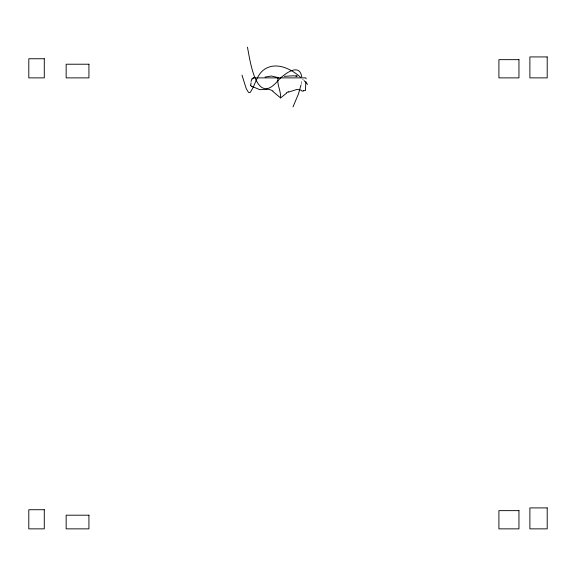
<?xml version="1.0" encoding="UTF-8"?>
<svg xmlns="http://www.w3.org/2000/svg" width="576" height="576" viewBox="0 0 576 576"><rect width="100%" height="100%" fill="white"/><g stroke="black" fill="none" stroke-linecap="round" stroke-linejoin="round"><path stroke-width="0.43" stroke-dasharray="2.88 2.16" d="M301.205 84.168L301.738 80.287M302.45 79.07L303.595 80.158"/><path stroke-width="0.86" d="M305.82 82.699L305.417 90.641L303.214 90.562M306.115 78.826L305.863 77.882L253.066 77.882M277.798 78.653L278.474 77.882M250.661 85.169L251.114 82.764M301.025 84.931L298.411 94.032L293.011 106.87M252.252 78.977L253.656 77.882M272.851 91.404L280.57 97.927L286.402 93.305M288.619 92.088L296.892 89.453A11.801 8.114 -68.4 0 1 297.763 89.446L301.529 90.274M265.075 77.069L271.426 76.003L278.201 77.623M284.256 76.349L293.098 75.78L297.23 76.154L295.913 75.938M266.4 89.424L259.79 89.662L251.59 86.234M300.73 77.443C291.456 68.976 276.595 61.517 264.686 69.17C256.594 74.498 255.485 84.917 250.279 92.311L249.379 92.671L248.436 92.275L246.276 88.776L241.992 75.146M304.164 80.698L307.591 84.377M247.457 47.138C249.941 59.753 255.838 106.056 276.984 81.756C282.031 75.686 299.455 61.128 301.766 77.054M280.57 97.927C281.059 91.541 277.546 86.004 277.769 79.704M277.603 78.862A13.054 1.058 80.2 0 1 277.711 78.206M286.265 92.866A17.849 13.73 -61 0 1 288.562 91.678M303.415 91.094A24.912 12.888 61.9 0 1 301.752 91.001M266.386 89.266A13.702 11.83 71.5 0 1 273.002 91.037M251.568 86.292A8.95 5.148 -79.1 0 1 250.61 85.262M251.071 81.49A26.87 3.211 -88 0 1 252.266 78.451M305.885 81.655A16.027 0.446 -87.9 0 1 305.878 82.627M547.2 56.93L529.891 56.93L529.891 77.882L547.2 77.882L547.2 56.93M44.287 58.752L28.8 58.752L28.8 77.882L44.287 77.882L44.287 58.752M518.954 59.659L498.91 59.659L498.91 77.882L518.954 77.882L518.954 59.659M88.927 64.217L66.154 64.217L66.154 77.882L88.927 77.882L88.927 64.217M547.2 507.91L529.891 507.91L529.891 528.862L547.2 528.862L547.2 507.91M44.287 509.731L28.8 509.731L28.8 528.862L44.287 528.862L44.287 509.731M518.954 510.646L498.91 510.646L498.91 528.862L518.954 528.862L518.954 510.646M88.927 515.196L66.154 515.196L66.154 528.862L88.927 528.862L88.927 515.196"/></g></svg>
